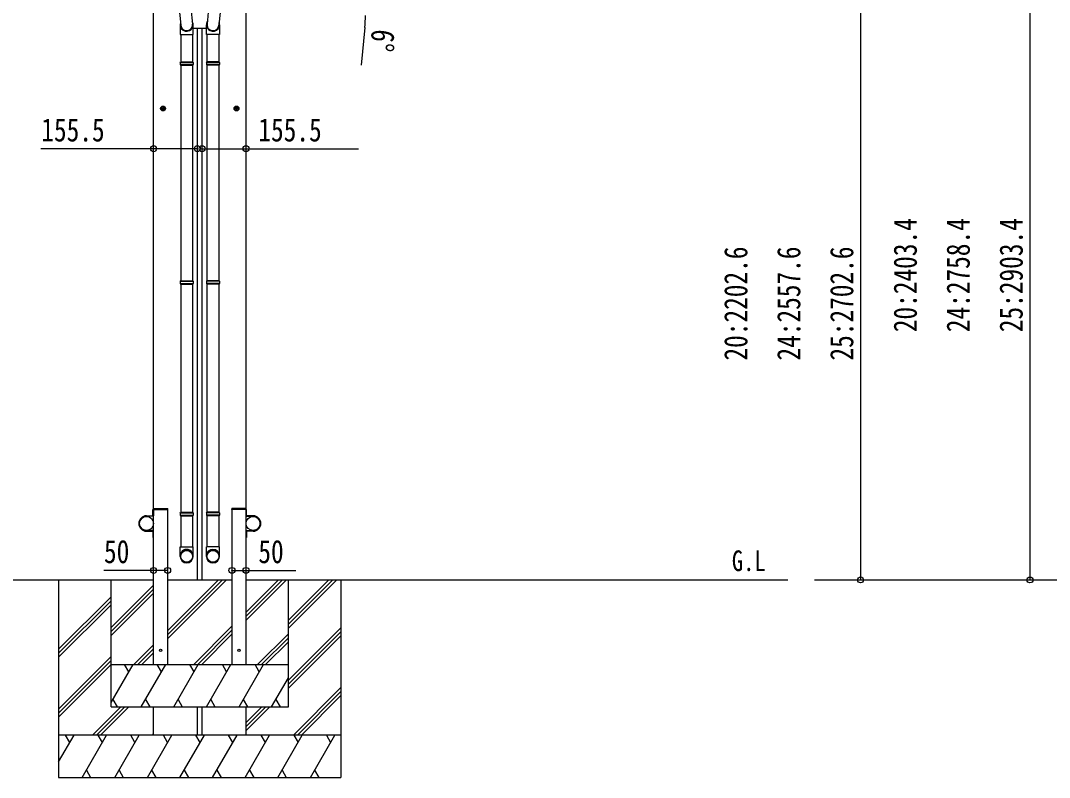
# Model space of a CAD drawing. Units: millimetres, scale not verified. Extents: x -10512 to 10512, y -7425 to 7425.
# Drawn here: x -6926 to -3283, y -3841 to -1159 of the extents above; entities that cross this region are included whole.
import ezdxf
from ezdxf.enums import TextEntityAlignment as Align

# ---------------------------------------------------------------- set-up
doc = ezdxf.new("R2010")
doc.units = ezdxf.units.MM
doc.header["$LTSCALE"] = 30
for name, color, linetype in [('0-2_USER1', 3, 'Continuous'), ('0-4_YKK_13', 4, 'Continuous'), ('0-5_YKK_A1', 4, 'Continuous'), ('0-6_YKK_D', 6, 'Continuous')]:
    doc.layers.add(name, color=color, linetype=linetype)
doc.styles.add('ＭＳ ゴシック', font='')
doc.styles.get('ＭＳ ゴシック').set_extended_font_data('MS Gothic')

msp = doc.modelspace()

# ---------------------------------------------------------------- linework, layer by layer
at = {"layer": '0-4_YKK_13'}
for p, q in [((-6365.85, -1106.89), (-6359.2, -1174.63)), ((-6322.94, -1115.18), (-6317.38, -1170.91)), ((-6260.51, -1115.18), (-6266.07, -1170.91)), ((-6217.6, -1106.89), (-6224.25, -1174.63)), ((-6361.23, -1173.41), (-6361.23, -1208.07)), ((-6315.23, -1208.07), (-6315.23, -1173.72)), ((-6315.23, -1185.3), (-6268.22, -1185.3)), ((-6268.22, -1208.07), (-6268.22, -1173.72)), ((-6222.22, -1173.41), (-6222.22, -1208.07)), ((-6361.23, -1208.07), (-6315.23, -1208.07)), ((-6359.23, -1208.07), (-6359.23, -1304.81)), ((-6317.23, -1208.07), (-6317.23, -1304.81)), ((-6222.22, -1208.07), (-6268.22, -1208.07)), ((-6266.22, -1208.07), (-6266.22, -1304.81)), ((-6224.22, -1208.07), (-6224.22, -1304.81)), ((-6361.23, -1306.81), (-6360.23, -1304.81)), ((-6361.23, -1306.81), (-6315.23, -1306.81)), ((-6361.23, -1306.81), (-6361.23, -1314.81)), ((-6360.23, -1304.81), (-6316.23, -1304.81)), ((-6315.23, -1306.81), (-6316.23, -1304.81)), ((-6268.22, -1306.81), (-6267.22, -1304.81)), ((-6222.22, -1306.81), (-6268.22, -1306.81)), ((-6223.22, -1304.81), (-6267.22, -1304.81)), ((-6222.22, -1306.81), (-6223.22, -1304.81)), ((-6222.22, -1306.81), (-6222.22, -1314.81)), ((-6361.23, -1314.81), (-6315.23, -1314.81)), ((-6361.23, -1314.81), (-6360.23, -1316.81)), ((-6360.23, -1316.81), (-6316.23, -1316.81)), ((-6359.23, -1316.81), (-6359.23, -2080.69)), ((-6317.23, -1316.81), (-6317.23, -2080.69)), ((-6222.22, -1314.81), (-6268.22, -1314.81)), ((-6223.22, -1316.81), (-6267.22, -1316.81)), ((-6266.22, -1316.81), (-6266.22, -2080.69)), ((-6224.22, -1316.81), (-6224.22, -2080.69)), ((-6222.22, -1314.81), (-6223.22, -1316.81)), ((-6361.23, -2082.69), (-6360.23, -2080.69)), ((-6361.23, -2082.69), (-6315.23, -2082.69)), ((-6361.23, -2082.69), (-6361.23, -2090.69)), ((-6361.23, -2090.69), (-6315.23, -2090.69)), ((-6361.23, -2090.69), (-6360.23, -2092.69)), ((-6360.23, -2080.69), (-6316.23, -2080.69)), ((-6360.23, -2092.69), (-6316.23, -2092.69)), ((-6359.23, -2092.69), (-6359.23, -2901.19)), ((-6317.23, -2092.69), (-6317.23, -2901.19)), ((-6315.23, -2082.69), (-6316.23, -2080.69)), ((-6268.22, -2082.69), (-6267.22, -2080.69)), ((-6222.22, -2082.69), (-6268.22, -2082.69)), ((-6222.22, -2090.69), (-6268.22, -2090.69)), ((-6223.22, -2080.69), (-6267.22, -2080.69)), ((-6223.22, -2092.69), (-6267.22, -2092.69)), ((-6266.22, -2092.69), (-6266.22, -2901.19)), ((-6224.22, -2092.69), (-6224.22, -2901.19)), ((-6222.22, -2082.69), (-6223.22, -2080.69)), ((-6222.22, -2090.69), (-6223.22, -2092.69)), ((-6222.22, -2082.69), (-6222.22, -2090.69)), ((-6480.57, -2913.45), (-6457.57, -2913.45)), ((-6455.57, -2890.75), (-6457.57, -2890.75)), ((-6457.57, -2913.45), (-6457.57, -2890.75)), ((-6455.87, -2890.75), (-6455.77, -2888.69)), ((-6455.87, -2890.75), (-6405.27, -2890.75)), ((-6455.57, -2890.75), (-6455.57, -2913.45)), ((-6454.77, -2887.75), (-6406.38, -2887.75)), ((-6405.27, -2890.75), (-6405.38, -2888.69)), ((-6361.23, -2903.19), (-6360.23, -2901.19)), ((-6361.23, -2903.19), (-6315.23, -2903.19)), ((-6361.23, -2903.19), (-6361.23, -2911.19)), ((-6361.23, -2911.19), (-6315.23, -2911.19)), ((-6361.23, -2911.19), (-6360.23, -2913.19)), ((-6360.23, -2901.19), (-6316.23, -2901.19)), ((-6360.23, -2913.19), (-6316.23, -2913.19)), ((-6359.23, -2913.19), (-6359.23, -3023.19)), ((-6317.23, -2913.19), (-6317.23, -3023.19)), ((-6315.23, -2903.19), (-6316.23, -2901.19)), ((-6268.22, -2903.19), (-6267.22, -2901.19)), ((-6222.22, -2903.19), (-6268.22, -2903.19)), ((-6222.22, -2911.19), (-6268.22, -2911.19)), ((-6223.22, -2901.19), (-6267.22, -2901.19)), ((-6223.22, -2913.19), (-6267.22, -2913.19)), ((-6266.22, -2913.19), (-6266.22, -3023.19)), ((-6224.22, -2913.19), (-6224.22, -3023.19)), ((-6222.22, -2903.19), (-6223.22, -2901.19)), ((-6222.22, -2911.19), (-6223.22, -2913.19)), ((-6222.22, -2903.19), (-6222.22, -2911.19)), ((-6178.17, -2890.75), (-6178.07, -2888.69)), ((-6127.57, -2890.75), (-6178.17, -2890.75)), ((-6128.68, -2887.75), (-6177.07, -2887.75)), ((-6127.87, -2890.75), (-6125.87, -2890.75)), ((-6127.87, -2890.75), (-6127.87, -2913.45)), ((-6127.57, -2890.75), (-6127.68, -2888.69)), ((-6125.87, -2913.45), (-6125.87, -2890.75)), ((-6102.87, -2913.45), (-6125.87, -2913.45)), ((-6457.57, -2915.45), (-6480.57, -2915.45)), ((-6125.87, -2915.45), (-6102.87, -2915.45)), ((-6457.57, -2966.05), (-6480.57, -2966.05)), ((-6480.57, -2968.05), (-6457.57, -2968.05)), ((-6457.57, -2968.05), (-6457.57, -2990.75)), ((-6455.57, -2990.75), (-6455.57, -2968.05)), ((-6127.87, -2990.75), (-6127.87, -2968.05)), ((-6125.87, -2966.05), (-6102.87, -2966.05)), ((-6125.87, -2968.05), (-6125.87, -2990.75)), ((-6102.87, -2968.05), (-6125.87, -2968.05)), ((-6455.57, -2990.75), (-6457.57, -2990.75)), ((-6361.23, -3057.33), (-6361.23, -3023.19)), ((-6361.23, -3023.19), (-6315.23, -3023.19)), ((-6315.23, -3057.33), (-6315.23, -3023.19)), ((-6268.22, -3057.33), (-6268.22, -3023.19)), ((-6222.22, -3023.19), (-6268.22, -3023.19)), ((-6222.22, -3057.33), (-6222.22, -3023.19)), ((-6127.87, -2990.75), (-6125.87, -2990.75))]:
    msp.add_line(p, q, dxfattribs=at)
for points in [[(-6315.23, -1306.81), (-6315.23, -1314.81), (-6316.23, -1316.81)], [(-6268.22, -1306.81), (-6268.22, -1314.81), (-6267.22, -1316.81)], [(-6315.23, -2082.69), (-6315.23, -2090.69), (-6316.23, -2092.69)], [(-6268.22, -2082.69), (-6268.22, -2090.69), (-6267.22, -2092.69)], [(-6315.23, -2903.19), (-6315.23, -2911.19), (-6316.23, -2913.19)], [(-6268.22, -2903.19), (-6268.22, -2911.19), (-6267.22, -2913.19)]]:
    msp.add_lwpolyline(points, dxfattribs=at)
for centre in [(-6430.57, -3390.75), (-6152.87, -3390.75)]:
    msp.add_circle(centre, 4, dxfattribs=at)
for centre, radius, start, end in [((-6345.23, -1173.72), 30, 0, 2.54858), ((-6238.22, -1173.72), 30, 177.45142, 180), ((-6480.57, -2940.75), 27.3, 90, 270), ((-6457.57, -2913.45), 2, 270, 0), ((-6454.77, -2888.75), 1, 90, 176.99989), ((-6406.38, -2888.75), 1, 3.00006, 90), ((-6177.07, -2888.75), 1, 90, 176.99994), ((-6128.68, -2888.75), 1, 3.00011, 90), ((-6125.87, -2913.45), 2, 180, 270), ((-6102.87, -2940.75), 27.3, 270, 90), ((-6480.57, -2940.75), 25.3, 90, 270), ((-6102.87, -2940.75), 25.3, 270, 90), ((-6457.57, -2968.05), 2, 0, 90), ((-6125.87, -2968.05), 2, 90, 180)]:
    msp.add_arc(centre, radius, start, end, dxfattribs=at)
for centre, major_axis, ratio, start_param, end_param in [((-6338.23, -1173.41), (-23, 0), 0.996195, 5.9588909, 9.9444346), ((-6245.22, -1173.41), (23, 0), 0.996195, 2.621936, 6.6074797), ((-6338.23, -1173.41), (-21, 0), 0.996195, 0.0583862, 3.2616355), ((-6245.22, -1173.41), (21, 0), 0.996195, 3.0215498, 6.2247991), ((-6338.23, -3055.59), (23, 0), 0.996195, 6.2831853, 9.424778), ((-6338.23, -3057.33), (23, 0), 0.996195, 6.2831853, 9.424778), ((-6338.23, -3057.33), (0, -23.43), 0.981806, 4.712389, 7.8539816), ((-6245.22, -3055.59), (-23, 0), 0.996195, 3.1415927, 6.2831853), ((-6245.22, -3057.33), (-23, 0), 0.996195, 3.1415927, 6.2831853), ((-6245.22, -3057.33), (0, -23.43), 0.981806, 4.712389, 7.8539816)]:
    msp.add_ellipse(centre, major_axis=major_axis, ratio=ratio, start_param=start_param, end_param=end_param, dxfattribs=at)
for centre, major_axis in [((-6338.23, -3057.33), (-21, 0)), ((-6245.22, -3057.33), (21, 0))]:
    msp.add_ellipse(centre, major_axis=major_axis, ratio=0.996195, dxfattribs=at)
at = {"layer": '0-5_YKK_A1'}
for p, q in [((-6455.57, -3440.75), (-6455.57, -1011.75)), ((-6300.07, -3140.75), (-6300.07, -1185.3)), ((-6283.37, -3140.75), (-6283.37, -1185.3)), ((-6431.87, -1470.3), (-6411.87, -1470.3)), ((-6428.37, -1466.54), (-6421.87, -1462.79)), ((-6421.87, -1480.3), (-6421.87, -1460.3)), ((-6421.87, -1462.79), (-6415.37, -1466.54)), ((-6415.37, -1474.05), (-6421.87, -1477.8)), ((-6415.37, -1466.54), (-6415.37, -1474.05)), ((-6151.87, -1470.3), (-6171.87, -1470.3)), ((-6161.87, -1462.79), (-6168.37, -1466.54)), ((-6168.37, -1466.54), (-6168.37, -1474.05)), ((-6168.37, -1474.05), (-6161.87, -1477.8)), ((-6161.87, -1480.3), (-6161.87, -1460.3)), ((-6155.37, -1466.54), (-6161.87, -1462.79)), ((-6455.57, -3440.75), (-6455.57, -2890.75)), ((-6455.57, -2890.75), (-6405.57, -2890.75)), ((-6405.57, -2890.75), (-6405.57, -3440.75)), ((-6177.87, -2890.75), (-6177.87, -3440.75)), ((-6127.87, -2890.75), (-6177.87, -2890.75)), ((-6127.87, -3440.75), (-6127.87, -2890.75)), ((-8297, -3140.75), (-6455.57, -3140.75)), ((-6791.72, -3140.75), (-6791.72, -3840.74)), ((-6605.72, -3590.75), (-6605.72, -3140.75)), ((-6605.72, -3308.96), (-6455.72, -3158.96)), ((-6405.72, -3321.09), (-6225.38, -3140.75)), ((-6405.72, -3335.23), (-6211.23, -3140.75)), ((-6405.72, -3349.38), (-6197.09, -3140.75)), ((-6405.72, -3140.75), (-6177.72, -3140.75)), ((-6127.87, -3140.75), (-4208.93, -3140.75)), ((-6127.72, -3283.51), (-5984.96, -3140.75)), ((-6127.72, -3269.37), (-5999.1, -3140.75)), ((-6127.72, -3255.23), (-6013.24, -3140.75)), ((-5977.72, -3590.75), (-5977.72, -3140.75)), ((-5977.72, -3312.26), (-5806.21, -3140.75)), ((-5977.72, -3283.97), (-5834.49, -3140.75)), ((-5977.72, -3298.12), (-5820.35, -3140.75)), ((-5791.72, -3140.75), (-5791.72, -3840.74)), ((-3488.19, -3140.75), (-1905.16, -3140.75)), ((-6791.72, -3386.36), (-6605.72, -3200.36)), ((-6605.72, -3323.1), (-6455.72, -3173.1)), ((-6605.72, -3337.24), (-6455.72, -3187.25)), ((-6791.72, -3400.5), (-6605.72, -3214.51)), ((-6791.72, -3414.65), (-6605.72, -3228.65)), ((-6313.25, -3440.75), (-6177.72, -3305.23)), ((-5977.72, -3496.1), (-5791.72, -3310.11)), ((-6299.1, -3440.75), (-6177.72, -3319.37)), ((-6284.96, -3440.75), (-6177.72, -3333.51)), ((-6086.97, -3440.75), (-5977.72, -3331.5)), ((-6072.83, -3440.75), (-5977.72, -3345.64)), ((-5977.72, -3510.25), (-5791.72, -3324.25)), ((-5977.72, -3524.39), (-5791.72, -3338.39)), ((-6525.38, -3440.75), (-6455.72, -3371.09)), ((-6511.24, -3440.75), (-6455.72, -3385.23)), ((-6058.69, -3440.75), (-5977.72, -3359.78)), ((-6791.72, -3598.49), (-6605.72, -3412.5)), ((-6497.09, -3440.75), (-6455.72, -3399.38)), ((-6791.72, -3612.64), (-6605.72, -3426.64)), ((-6791.72, -3626.78), (-6605.72, -3440.78)), ((-6605.72, -3575.37), (-6528, -3440.74)), ((-6605.72, -3440.75), (-5977.72, -3440.75)), ((-6543, -3466.73), (-6558, -3440.75)), ((-6499.13, -3590.74), (-6412.53, -3440.75)), ((-6427.53, -3466.73), (-6442.53, -3440.75)), ((-6383.66, -3590.74), (-6297.06, -3440.75)), ((-6312.06, -3466.73), (-6327.06, -3440.75)), ((-6268.19, -3590.74), (-6181.59, -3440.75)), ((-6196.59, -3466.73), (-6211.59, -3440.75)), ((-6152.72, -3590.75), (-6066.12, -3440.75)), ((-6081.12, -3466.73), (-6096.12, -3440.75)), ((-6037.25, -3590.75), (-5977.72, -3487.64)), ((-5960.23, -3690.75), (-5791.72, -3522.24)), ((-6599.6, -3564.77), (-6584.6, -3590.74)), ((-6484.13, -3564.77), (-6469.13, -3590.74)), ((-6368.66, -3564.77), (-6353.66, -3590.74)), ((-6253.19, -3564.77), (-6238.19, -3590.74)), ((-6137.72, -3564.76), (-6122.72, -3590.75)), ((-6022.25, -3564.77), (-6007.25, -3590.75)), ((-5946.09, -3690.75), (-5791.72, -3536.38)), ((-5931.95, -3690.75), (-5791.72, -3550.52)), ((-6671.84, -3690.75), (-6571.84, -3590.75)), ((-6657.7, -3690.75), (-6557.7, -3590.75)), ((-6643.56, -3690.75), (-6543.56, -3590.75)), ((-6605.72, -3590.75), (-5977.72, -3590.75)), ((-6455.57, -3690.69), (-6455.57, -3590.75)), ((-6300.07, -3690.69), (-6300.07, -3590.75)), ((-6283.37, -3690.69), (-6283.37, -3590.75)), ((-6127.87, -3690.69), (-6127.87, -3590.75)), ((-6127.72, -3646.1), (-6072.37, -3590.75)), ((-6127.72, -3660.25), (-6058.22, -3590.75)), ((-6127.72, -3674.39), (-6044.08, -3590.75)), ((-5791.72, -3690.75), (-6791.72, -3690.75)), ((-6791.72, -3785.35), (-6737.11, -3690.75)), ((-6752.11, -3716.73), (-6767.11, -3690.74)), ((-6708.24, -3840.74), (-6621.64, -3690.75)), ((-6636.64, -3716.73), (-6651.64, -3690.74)), ((-6592.77, -3840.74), (-6506.17, -3690.75)), ((-6521.17, -3716.73), (-6536.17, -3690.74)), ((-6477.3, -3840.74), (-6390.7, -3690.75)), ((-6459.71, -3690.75), (-6455.72, -3686.76)), ((-6405.7, -3716.73), (-6420.7, -3690.74)), ((-6361.83, -3840.74), (-6275.23, -3690.75)), ((-6290.23, -3716.73), (-6305.23, -3690.74)), ((-6246.36, -3840.74), (-6159.76, -3690.75)), ((-6174.76, -3716.73), (-6189.76, -3690.74)), ((-6130.89, -3840.74), (-6044.29, -3690.75)), ((-6059.29, -3716.73), (-6074.29, -3690.74)), ((-6015.42, -3840.74), (-5928.82, -3690.75)), ((-5958.82, -3690.75), (-5943.82, -3716.73)), ((-5899.95, -3840.74), (-5813.35, -3690.75)), ((-5843.35, -3690.75), (-5828.35, -3716.73)), ((-6693.24, -3814.76), (-6678.24, -3840.74)), ((-6577.77, -3814.76), (-6562.77, -3840.74)), ((-6462.3, -3814.76), (-6447.3, -3840.74)), ((-6346.83, -3814.76), (-6331.83, -3840.74)), ((-6231.36, -3814.76), (-6216.36, -3840.74)), ((-6115.89, -3814.77), (-6100.89, -3840.74)), ((-6000.42, -3814.77), (-5985.42, -3840.74)), ((-5884.95, -3814.77), (-5869.95, -3840.74)), ((-6791.72, -3840.74), (-5791.72, -3840.74))]:
    msp.add_line(p, q, dxfattribs=at)
for points in [[(-6127.87, -3440.75), (-6127.87, -1011.75), (-6147.87, -1011.75), (-6178.73, -1014.99)], [(-6421.87, -1477.8), (-6428.37, -1474.05), (-6428.37, -1466.54)], [(-6161.87, -1477.8), (-6155.37, -1474.05), (-6155.37, -1466.54)]]:
    msp.add_lwpolyline(points, dxfattribs=at)
for centre, radius in [((-6421.87, -1470.3), 8.5), ((-6421.87, -1470.3), 7.7), ((-6421.87, -1470.3), 6.5), ((-6161.87, -1470.3), 8.5), ((-6161.87, -1470.3), 7.7), ((-6161.87, -1470.3), 6.5), ((-6480.57, -2940.75), 25), ((-6102.87, -2940.75), 25)]:
    msp.add_circle(centre, radius, dxfattribs=at)
at = {"layer": '0-6_YKK_D'}
for p, q in [((-3351.8, -737.35), (-3351.8, -3140.75)), ((-3951.8, -938.17), (-3951.8, -3140.75)), ((-5707.1, -1183.19), (-5720.54, -1316.51)), ((-6405.57, -3107.18), (-6405.57, -3106.18)), ((-6177.87, -3107.18), (-6177.87, -3106.18)), ((-4114.66, -3140.75), (-3950.8, -3140.75)), ((-4114.66, -3140.75), (-3350.8, -3140.75))]:
    msp.add_line(p, q, dxfattribs=at)
for points in [[(-6300.07, -1612.9), (-6455.57, -1612.9), (-6854.07, -1612.9)], [(-6283.37, -1612.9), (-6127.87, -1612.9), (-5729.37, -1612.9)], [(-6405.57, -3107.18), (-6455.57, -3107.18), (-6632.07, -3107.18)], [(-6177.87, -3107.18), (-6127.87, -3107.18), (-5951.37, -3107.18)]]:
    msp.add_lwpolyline(points, dxfattribs=at)
for centre in [(-6455.57, -1612.9), (-6300.07, -1612.9), (-6283.37, -1612.9), (-6127.87, -1612.9), (-6455.57, -3107.18), (-6405.57, -3107.18), (-6177.87, -3107.18), (-6127.87, -3107.18), (-3951.8, -3140.75), (-3351.8, -3140.75)]:
    msp.add_circle(centre, 10.62, dxfattribs=at)
msp.add_arc((-6127.87, -1140.75), 422.91, 354.23974, 360, dxfattribs=at)

# ---------------------------------------------------------------- texts
at = {"layer": '0-2_USER1', "style": 'ＭＳ ゴシック', "width": 0.8}
msp.add_text('G.L', height=73.31, dxfattribs=at).set_placement((-4407.46, -3131.61), align=Align.BOTTOM_LEFT)
at = {"layer": '0-6_YKK_D', "style": 'ＭＳ ゴシック', "width": 0.8}
for s, rotation, p in [('6°', 264.24, (-5706.2, -1184.29)), ('20:2403.4', 90, (-3727.8, -2263.05)), ('24:2758.4', 90, (-3540.3, -2263.05)), ('25:2903.4', 90, (-3352.8, -2263.05)), ('20:2202.6', 90, (-4327.8, -2363.46)), ('24:2557.6', 90, (-4140.3, -2363.46)), ('25:2702.6', 90, (-3952.8, -2363.46))]:
    msp.add_text(s, height=82.48, rotation=rotation, dxfattribs=at).set_placement(p, align=Align.BOTTOM_LEFT)
for s, p in [('155.5', (-6853.07, -1611.9)), ('155.5', (-6084.37, -1611.9)), ('50', (-6631.07, -3106.18)), ('50', (-6084.37, -3106.18))]:
    msp.add_text(s, height=82.48, dxfattribs=at).set_placement(p, align=Align.BOTTOM_LEFT)

doc.saveas('drawing.dxf')
